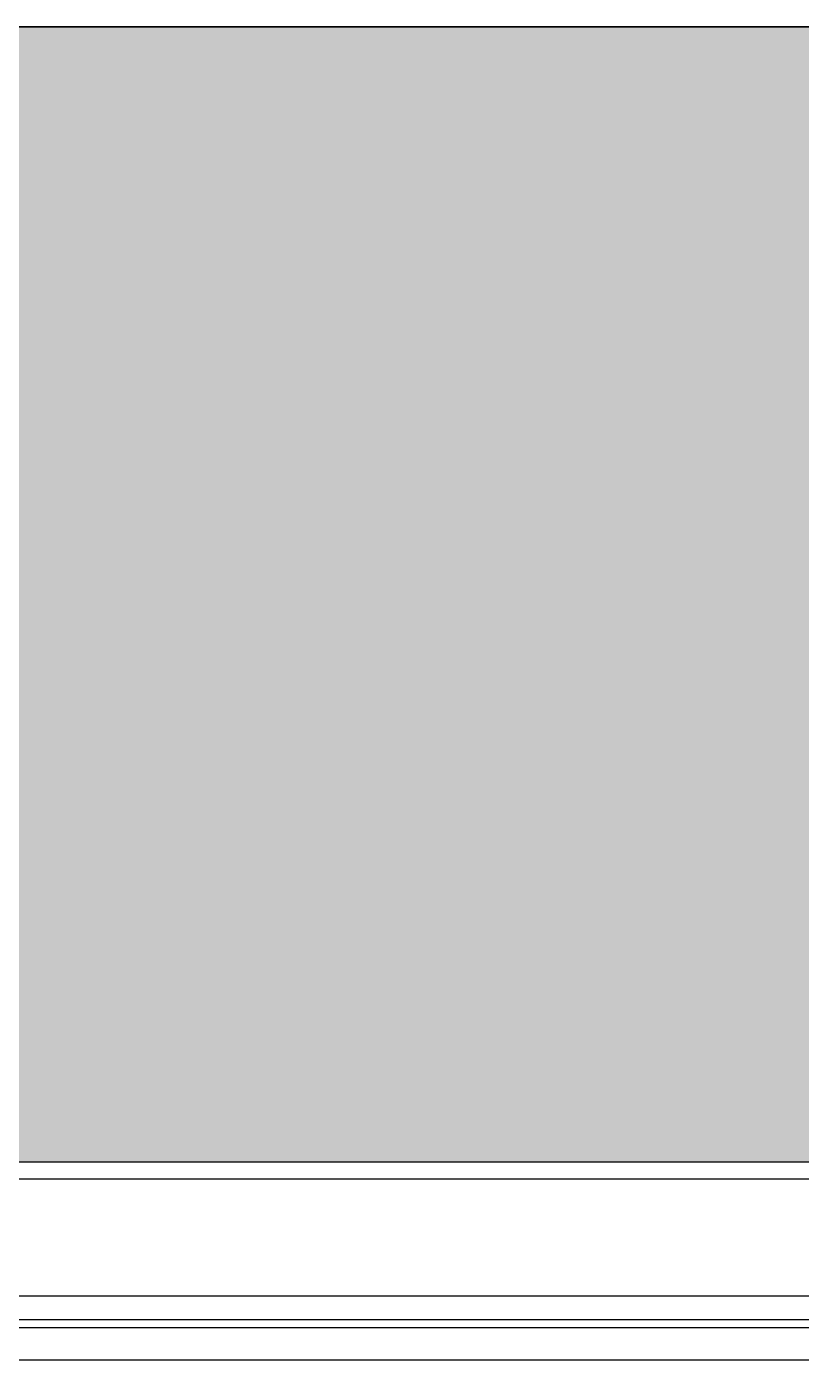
# Model space of a CAD drawing. Header units: millimetres. Extents: x 2698011 to 2856548, y 1019778 to 1210064.
# Drawn here: x 2794332.2 to 2794540.4, y 1123094.5 to 1123453 of the extents above; entities that cross this region are included whole.
import ezdxf

# ---------------------------------------------------------------- set-up
doc = ezdxf.new("R2010")
doc.units = ezdxf.units.MM
doc.layers.add('Bloques borde', color=9, linetype='Continuous')
doc.layers.add('Y_ CAJAS', color=9, linetype='Continuous')

# ---------------------------------------------------------------- blocks, each defined once
blk = doc.blocks.new('CO ALURA_ 1500-1600 SE ESQ')
h = blk.add_hatch(color=256)
h.dxf.hatch_style = 1
h.paths.add_polyline_path([(0.4948600011982764, 1.442679999999995), (0, 1.442679999999995), (0, 1.137460000599133), (0.4948600011982764, 1.137460000599133)])
blk.add_lwpolyline([(0.4948600011982764, 1.442679999999995), (0, 1.442679999999995), (0, 1.137460000599133), (0.4948600011982764, 1.137460000599133)], close=True)
at = {"layer": 'Bloques borde', "linetype": 'Continuous'}
for p, q in [((0.4923800005991268, 1.495959999999995), (0.0056505825328372, 1.495959999999995)), ((0.4923800005991268, 1.495959999999995), (0.0056505825328372, 1.495959999999995)), ((0.4923800005991268, 1.495959999999995), (0.0056505825328372, 1.495959999999995)), ((0.4873800005992452, 1.487218258612073), (0.0073800005991416, 1.487218258612073)), ((0.4873800005992452, 1.487218258612073), (0.0073800005991416, 1.487218258612073)), ((0.4873800005992452, 1.487218258612073), (0.0073800005991416, 1.487218258612073)), ((0.0073800005991416, 1.484960000599129), (0.4873800005992452, 1.484960000599129)), ((0.0073800005991416, 1.484960000599129), (0.4873800005992452, 1.484960000599129)), ((0.0073800005991416, 1.484960000599129), (0.4873800005992452, 1.484960000599129)), ((0.0073458422437227, 1.478660000599133), (0.4873949779772886, 1.478660000599133)), ((0.0073458422437227, 1.478660000599133), (0.4873949779772886, 1.478660000599133)), ((0.0073458422437227, 1.478660000599133), (0.4873949779772886, 1.478660000599133)), ((0.0043489364827281, 1.447160000599124), (0.4903800005991459, 1.447160000599124)), ((0.0043489364827281, 1.447160000599124), (0.4903800005991459, 1.447160000599124)), ((0.0043489364827281, 1.447160000599124), (0.4903800005991459, 1.447160000599124)), ((0.4998999999999967, 1.137460000599133), (0, 1.137460000599133)), ((0.4998999999999967, 1.137460000599133), (0, 1.137460000599133)), ((0.4998999999999967, 1.137460000599133), (0, 1.137460000599133)), ((0.1300265001180207, 1.13745999938173), (0.5009000000000015, 1.13745999938173)), ((0.1300265001180207, 1.13745999938173), (0.5009000000000015, 1.13745999938173)), ((0.1300265001180207, 1.13745999938173), (0.5009000000000015, 1.13745999938173))]:
    blk.add_line(p, q, dxfattribs=at)

msp = doc.modelspace()

# ---------------------------------------------------------------- block references
at = {"layer": 'Y_ CAJAS', "xscale": -1000, "yscale": 1000, "zscale": 1000, "rotation": 179.9977225467084}
msp.add_blockref('CO ALURA_ 1500-1600 SE ESQ', (2794204.931419608, 1124590.494240714, -0.3880036102028583), dxfattribs=at)

doc.saveas('drawing.dxf')
